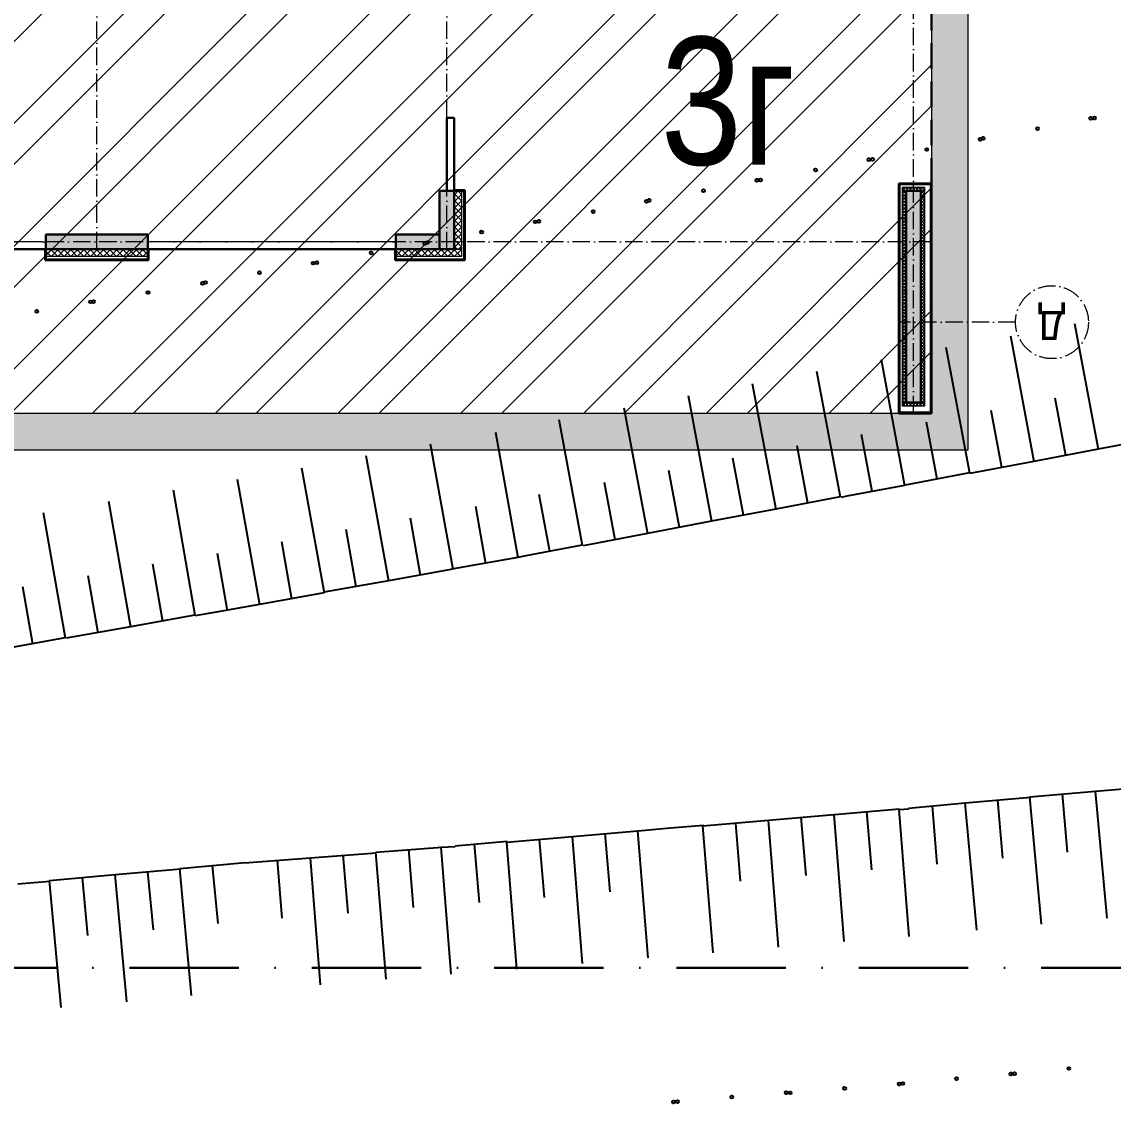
# Model space of a CAD drawing. Header units: millimetres. Extents: x 1353783 to 6492029790, y -7276956 to -512500.
# Drawn here: x 9987467 to 9990460, y -2828876 to -2825908 of the extents above; entities that cross this region are included whole.
import ezdxf

# ---------------------------------------------------------------- set-up
doc = ezdxf.new("R2010")
doc.units = ezdxf.units.MM
for name, pattern in [('( Dashed )', [0.75, 0.5, -0.25]), ('482 Границы районов', [5, 3, -1, 0, -1]), ('ACAD_ISO10W100', [18, 12, -3, 0, -3]), ('CONTI', [0]), ('осевая', [50.8, 31.75, -6.35, 6.35, -6.35])]:
    doc.linetypes.add(name, pattern=pattern)
doc.layers.get('0').update_dxf_attribs({"lineweight": 5})
for name, color, linetype, lineweight in [('!A-DIAFRAGM типовой', 142, 'Continuous', 0), ('7земля', 7, 'Continuous', 30), ('DIAFRAGM', 46, 'Continuous', 30), ('G-ANNO-SCHD', 231, 'Continuous', 9), ('INSULATION', 81, 'Continuous', 5), ('Ар-окна', 5, 'Continuous', 9), ('ГП-Граница учасика ИЖС', 3, 'Continuous', 5), ('ГП-Тратуар', 3, 'Continuous', 5), ('оси', 231, 'осевая', 9)]:
    doc.layers.add(name, color=color, linetype=linetype, lineweight=lineweight)
for name, color, linetype in [('SIT_LРЕЛЬЕФ', 7, 'CONTI'), ('Заливка', 7, 'Continuous'), ('РЕЛЬЕФ', 7, 'CONTI')]:
    doc.layers.add(name, color=color, linetype=linetype)
doc.styles.add('GOST Common', font='', dxfattribs={"height": 3})
doc.styles.add('основной', font='Arial Narrow.ttf', dxfattribs={"height": 1.5})
doc.styles.get('GOST Common').set_extended_font_data('GOST Common')

# ---------------------------------------------------------------- blocks, each defined once
blk = doc.blocks.new('амвамвам')
at = {"lineweight": 30, "ltscale": 100, "true_color": 0x939598}
h = blk.add_hatch(color=252, dxfattribs=at)
h.dxf.hatch_style = 1
h.paths.add_polyline_path([(9894780, -3525392), (9894780, -3524892), (9899130, -3524892), (9899130, -3525392)], flags=17)
h.paths.add_polyline_path([(9891980, -3525392), (9891980, -3524892), (9880530, -3524892), (9880530, -3539792), (9906030, -3539792), (9906530, -3539792), (9906530, -3522392), (9906030, -3522392), (9906030, -3539292), (9881030, -3539292), (9881030, -3525392)])
at = {"color": 251, "lineweight": 15, "ltscale": 100, "true_color": 0x636466}
blk.add_lwpolyline([(9891980, -3525392), (9891980, -3524892), (9880530, -3524892), (9880530, -3539792), (9906030, -3539792), (9906530, -3539792), (9906530, -3522392), (9906030, -3522392), (9906030, -3539292), (9881030, -3539292), (9881030, -3525392)], close=True, dxfattribs=at)
blk = doc.blocks.new('ТИП-3')
at = {"layer": '!A-DIAFRAGM типовой', "lineweight": 0, "ltscale": 100, "true_color": 0x000000}
h = blk.add_hatch(color=18, dxfattribs=at)
h.dxf.hatch_style = 1
h.paths.add_polyline_path([(10363114, -2871481), (10363314, -2871481), (10363314, -2868581), (10363114, -2868581)])
h = blk.add_hatch(color=18, dxfattribs=at)
h.dxf.hatch_style = 1
h.paths.add_polyline_path([(10369514, -2871481), (10369714, -2871481), (10369714, -2870681), (10369514, -2870681)])
h = blk.add_hatch(color=18, dxfattribs=at)
h.dxf.hatch_style = 1
h.paths.add_polyline_path([(10369714, -2870681), (10369714, -2870881), (10370314, -2870881), (10370314, -2870681)])
h = blk.add_hatch(color=18, dxfattribs=at)
h.dxf.hatch_style = 1
h.paths.add_polyline_path([(10373714, -2870681), (10373714, -2870881), (10375114, -2870881), (10375114, -2870681)])
at = {"layer": '7земля', "color": 18, "lineweight": 30, "ltscale": 100, "true_color": 0x000000}
for p, q in [((10362964, -2868431), (10363414, -2868431)), ((10362964, -2871581), (10362964, -2868431)), ((10362974, -2868441), (10363404, -2868441)), ((10362974, -2871571), (10362974, -2868441)), ((10363404, -2868441), (10363404, -2871571)), ((10363414, -2868431), (10363414, -2871581)), ((10370324, -2870531), (10369364, -2870531)), ((10369364, -2870531), (10369364, -2871491)), ((10370314, -2870541), (10369374, -2870541)), ((10369374, -2870541), (10369374, -2871481)), ((10370314, -2870681), (10370314, -2870541)), ((10370324, -2870681), (10370324, -2870531)), ((10375124, -2870531), (10373704, -2870531)), ((10373704, -2870531), (10373704, -2870681)), ((10375114, -2870541), (10373714, -2870541)), ((10373714, -2870541), (10373714, -2870681)), ((10375114, -2870681), (10375114, -2870541)), ((10375124, -2870681), (10375124, -2870531)), ((10370314, -2870681), (10370364, -2870681)), ((10373664, -2870681), (10370364, -2870681)), ((10373714, -2870681), (10373664, -2870681)), ((10375114, -2870681), (10375164, -2870681)), ((10377964, -2870681), (10375164, -2870681)), ((10369364, -2871491), (10369514, -2871491)), ((10369374, -2871481), (10369514, -2871481)), ((10369514, -2871531), (10369514, -2871481)), ((10369514, -2871481), (10369614, -2871481)), ((10369614, -2871481), (10369614, -2871531)), ((10363414, -2871581), (10362964, -2871581)), ((10363404, -2871571), (10362974, -2871571)), ((10369514, -2871531), (10369514, -2872431)), ((10369614, -2872431), (10369614, -2871531)), ((10369514, -2872431), (10369514, -2872481)), ((10369514, -2872481), (10369614, -2872481)), ((10369614, -2872481), (10369614, -2872431))]:
    blk.add_line(p, q, dxfattribs=at)
at = {"layer": '7земля', "color": 18, "linetype": '( Dashed )', "lineweight": 20, "ltscale": 700, "true_color": 0x000000}
blk.add_line((10363414, -2868431), (10387514, -2868431), dxfattribs=at)
at = {"layer": '7земля', "color": 18, "linetype": '( Dashed )', "lineweight": 30, "ltscale": 700, "true_color": 0x000000}
blk.add_line((10362964, -2871581), (10362964, -2874881), dxfattribs=at)
at = {"layer": 'DIAFRAGM', "color": 18, "ltscale": 0.5, "true_color": 0x000000}
for p, q in [((10363314, -2868581), (10363114, -2868581)), ((10363114, -2868581), (10363114, -2871481)), ((10363314, -2871481), (10363314, -2868581)), ((10369714, -2870681), (10369514, -2870681)), ((10369514, -2870681), (10369514, -2871481)), ((10369714, -2871481), (10369714, -2870681)), ((10369714, -2870681), (10369714, -2870881)), ((10370314, -2870681), (10369714, -2870681)), ((10370314, -2870881), (10370314, -2870681)), ((10373714, -2870681), (10373714, -2870881)), ((10375114, -2870681), (10373714, -2870681)), ((10375114, -2870881), (10375114, -2870681)), ((10369714, -2870881), (10370314, -2870881)), ((10373714, -2870881), (10375114, -2870881)), ((10363114, -2871481), (10363314, -2871481)), ((10369514, -2871481), (10369714, -2871481))]:
    blk.add_line(p, q, dxfattribs=at)
at = {"layer": 'INSULATION', "color": 18, "linetype": 'Continuous', "ltscale": 0.5, "true_color": 0x000000}
for p, q in [((10363064, -2868563), (10363096, -2868531)), ((10363064, -2868544), (10363101, -2868581)), ((10363101, -2868581), (10363064, -2868618)), ((10363064, -2868608), (10363114, -2868658)), ((10363114, -2868613), (10363064, -2868663)), ((10363064, -2868653), (10363114, -2868703)), ((10363082, -2868581), (10363114, -2868613)), ((10363091, -2868581), (10363141, -2868531)), ((10363096, -2868531), (10363146, -2868581)), ((10363136, -2868581), (10363186, -2868531)), ((10363141, -2868531), (10363191, -2868581)), ((10363181, -2868581), (10363231, -2868531)), ((10363186, -2868531), (10363236, -2868581)), ((10363226, -2868581), (10363276, -2868531)), ((10363231, -2868531), (10363281, -2868581)), ((10363271, -2868581), (10363321, -2868531)), ((10363276, -2868531), (10363326, -2868581)), ((10363351, -2868581), (10363314, -2868618)), ((10363314, -2868608), (10363364, -2868658)), ((10363364, -2868613), (10363314, -2868663)), ((10363314, -2868653), (10363364, -2868703)), ((10363316, -2868581), (10363364, -2868532)), ((10363321, -2868531), (10363364, -2868574)), ((10363332, -2868581), (10363364, -2868613)), ((10363361, -2868581), (10363364, -2868577)), ((10363114, -2868658), (10363064, -2868708)), ((10363064, -2868698), (10363114, -2868748)), ((10363114, -2868703), (10363064, -2868753)), ((10363064, -2868742), (10363114, -2868792)), ((10363114, -2868748), (10363064, -2868798)), ((10363064, -2868787), (10363114, -2868837)), ((10363114, -2868792), (10363064, -2868842)), ((10363364, -2868658), (10363314, -2868708)), ((10363314, -2868698), (10363364, -2868748)), ((10363364, -2868703), (10363314, -2868753)), ((10363314, -2868742), (10363364, -2868792)), ((10363364, -2868748), (10363314, -2868798)), ((10363314, -2868787), (10363364, -2868837)), ((10363364, -2868792), (10363314, -2868842)), ((10363064, -2868832), (10363114, -2868882)), ((10363114, -2868837), (10363064, -2868887)), ((10363064, -2868877), (10363114, -2868927)), ((10363114, -2868882), (10363064, -2868932)), ((10363064, -2868922), (10363114, -2868972)), ((10363114, -2868927), (10363064, -2868977)), ((10363314, -2868832), (10363364, -2868882)), ((10363364, -2868837), (10363314, -2868887)), ((10363314, -2868877), (10363364, -2868927)), ((10363364, -2868882), (10363314, -2868932)), ((10363314, -2868922), (10363364, -2868972)), ((10363364, -2868927), (10363314, -2868977)), ((10363064, -2868967), (10363114, -2869017)), ((10363114, -2868972), (10363064, -2869022)), ((10363064, -2869012), (10363114, -2869062)), ((10363114, -2869017), (10363064, -2869067)), ((10363064, -2869057), (10363114, -2869107)), ((10363114, -2869062), (10363064, -2869112)), ((10363064, -2869102), (10363114, -2869152)), ((10363314, -2868967), (10363364, -2869017)), ((10363364, -2868972), (10363314, -2869022)), ((10363314, -2869012), (10363364, -2869062)), ((10363364, -2869017), (10363314, -2869067)), ((10363314, -2869057), (10363364, -2869107)), ((10363364, -2869062), (10363314, -2869112)), ((10363314, -2869102), (10363364, -2869152)), ((10363114, -2869107), (10363064, -2869157)), ((10363064, -2869147), (10363114, -2869197)), ((10363114, -2869152), (10363064, -2869202)), ((10363064, -2869191), (10363114, -2869241)), ((10363114, -2869197), (10363064, -2869247)), ((10363064, -2869236), (10363114, -2869286)), ((10363114, -2869241), (10363064, -2869291)), ((10363364, -2869107), (10363314, -2869157)), ((10363314, -2869147), (10363364, -2869197)), ((10363364, -2869152), (10363314, -2869202)), ((10363314, -2869191), (10363364, -2869241)), ((10363364, -2869197), (10363314, -2869247)), ((10363314, -2869236), (10363364, -2869286)), ((10363364, -2869241), (10363314, -2869291)), ((10363064, -2869281), (10363114, -2869331)), ((10363114, -2869286), (10363064, -2869336)), ((10363064, -2869326), (10363114, -2869376)), ((10363114, -2869331), (10363064, -2869381)), ((10363064, -2869371), (10363114, -2869421)), ((10363114, -2869376), (10363064, -2869426)), ((10363314, -2869281), (10363364, -2869331)), ((10363364, -2869286), (10363314, -2869336)), ((10363314, -2869326), (10363364, -2869376)), ((10363364, -2869331), (10363314, -2869381)), ((10363314, -2869371), (10363364, -2869421)), ((10363364, -2869376), (10363314, -2869426)), ((10363064, -2869416), (10363114, -2869466)), ((10363114, -2869421), (10363064, -2869471)), ((10363064, -2869461), (10363114, -2869511)), ((10363114, -2869466), (10363064, -2869516)), ((10363064, -2869506), (10363114, -2869556)), ((10363114, -2869511), (10363064, -2869561)), ((10363064, -2869551), (10363114, -2869601)), ((10363314, -2869416), (10363364, -2869466)), ((10363364, -2869421), (10363314, -2869471)), ((10363314, -2869461), (10363364, -2869511)), ((10363364, -2869466), (10363314, -2869516)), ((10363314, -2869506), (10363364, -2869556)), ((10363364, -2869511), (10363314, -2869561)), ((10363314, -2869551), (10363364, -2869601)), ((10363114, -2869556), (10363064, -2869606)), ((10363064, -2869596), (10363114, -2869646)), ((10363114, -2869601), (10363064, -2869651)), ((10363064, -2869641), (10363114, -2869691)), ((10363114, -2869646), (10363064, -2869696)), ((10363064, -2869685), (10363114, -2869735)), ((10363114, -2869691), (10363064, -2869741)), ((10363364, -2869556), (10363314, -2869606)), ((10363314, -2869596), (10363364, -2869646)), ((10363364, -2869601), (10363314, -2869651)), ((10363314, -2869641), (10363364, -2869691)), ((10363364, -2869646), (10363314, -2869696)), ((10363314, -2869685), (10363364, -2869735)), ((10363364, -2869691), (10363314, -2869741)), ((10363064, -2869730), (10363114, -2869780)), ((10363114, -2869735), (10363064, -2869785)), ((10363064, -2869775), (10363114, -2869825)), ((10363114, -2869780), (10363064, -2869830)), ((10363064, -2869820), (10363114, -2869870)), ((10363114, -2869825), (10363064, -2869875)), ((10363314, -2869730), (10363364, -2869780)), ((10363364, -2869735), (10363314, -2869785)), ((10363314, -2869775), (10363364, -2869825)), ((10363364, -2869780), (10363314, -2869830)), ((10363314, -2869820), (10363364, -2869870)), ((10363364, -2869825), (10363314, -2869875)), ((10363064, -2869865), (10363114, -2869915)), ((10363114, -2869870), (10363064, -2869920)), ((10363064, -2869910), (10363114, -2869960)), ((10363114, -2869915), (10363064, -2869965)), ((10363064, -2869955), (10363114, -2870005)), ((10363114, -2869960), (10363064, -2870010)), ((10363064, -2870000), (10363114, -2870050)), ((10363114, -2870005), (10363064, -2870055)), ((10363314, -2869865), (10363364, -2869915)), ((10363364, -2869870), (10363314, -2869920)), ((10363314, -2869910), (10363364, -2869960)), ((10363364, -2869915), (10363314, -2869965)), ((10363314, -2869955), (10363364, -2870005)), ((10363364, -2869960), (10363314, -2870010)), ((10363314, -2870000), (10363364, -2870050)), ((10363364, -2870005), (10363314, -2870055)), ((10363064, -2870045), (10363114, -2870095)), ((10363114, -2870050), (10363064, -2870100)), ((10363064, -2870090), (10363114, -2870140)), ((10363114, -2870095), (10363064, -2870145)), ((10363064, -2870134), (10363114, -2870184)), ((10363114, -2870140), (10363064, -2870190)), ((10363314, -2870045), (10363364, -2870095)), ((10363364, -2870050), (10363314, -2870100)), ((10363314, -2870090), (10363364, -2870140)), ((10363364, -2870095), (10363314, -2870145)), ((10363314, -2870134), (10363364, -2870184)), ((10363364, -2870140), (10363314, -2870190)), ((10363064, -2870179), (10363114, -2870229)), ((10363114, -2870184), (10363064, -2870234)), ((10363064, -2870224), (10363114, -2870274)), ((10363114, -2870229), (10363064, -2870279)), ((10363064, -2870269), (10363114, -2870319)), ((10363114, -2870274), (10363064, -2870324)), ((10363314, -2870179), (10363364, -2870229)), ((10363364, -2870184), (10363314, -2870234)), ((10363314, -2870224), (10363364, -2870274)), ((10363364, -2870229), (10363314, -2870279)), ((10363314, -2870269), (10363364, -2870319)), ((10363364, -2870274), (10363314, -2870324)), ((10363064, -2870314), (10363114, -2870364)), ((10363114, -2870319), (10363064, -2870369)), ((10363064, -2870359), (10363114, -2870409)), ((10363114, -2870364), (10363064, -2870414)), ((10363064, -2870404), (10363114, -2870454)), ((10363114, -2870409), (10363064, -2870459)), ((10363064, -2870449), (10363114, -2870499)), ((10363114, -2870454), (10363064, -2870504)), ((10363314, -2870314), (10363364, -2870364)), ((10363364, -2870319), (10363314, -2870369)), ((10363314, -2870359), (10363364, -2870409)), ((10363364, -2870364), (10363314, -2870414)), ((10363314, -2870404), (10363364, -2870454)), ((10363364, -2870409), (10363314, -2870459)), ((10363314, -2870449), (10363364, -2870499)), ((10363364, -2870454), (10363314, -2870504)), ((10363064, -2870494), (10363114, -2870544)), ((10363114, -2870499), (10363064, -2870549)), ((10363064, -2870539), (10363114, -2870589)), ((10363114, -2870544), (10363064, -2870594)), ((10363064, -2870583), (10363114, -2870633)), ((10363114, -2870589), (10363064, -2870639)), ((10363314, -2870494), (10363364, -2870544)), ((10363364, -2870499), (10363314, -2870549)), ((10363314, -2870539), (10363364, -2870589)), ((10363364, -2870544), (10363314, -2870594)), ((10363314, -2870583), (10363364, -2870633)), ((10363364, -2870589), (10363314, -2870639)), ((10369414, -2870588), (10369422, -2870581)), ((10369414, -2870678), (10369511, -2870581)), ((10369422, -2870581), (10369522, -2870681)), ((10369501, -2870681), (10369601, -2870581)), ((10369511, -2870581), (10369611, -2870681)), ((10369591, -2870681), (10369691, -2870581)), ((10369601, -2870581), (10369701, -2870681)), ((10369681, -2870681), (10369781, -2870581)), ((10369691, -2870581), (10369791, -2870681)), ((10369771, -2870681), (10369871, -2870581)), ((10369781, -2870581), (10369881, -2870681)), ((10369860, -2870681), (10369960, -2870581)), ((10369871, -2870581), (10369971, -2870681)), ((10369950, -2870681), (10370050, -2870581)), ((10369960, -2870581), (10370060, -2870681)), ((10370040, -2870681), (10370140, -2870581)), ((10370050, -2870581), (10370150, -2870681)), ((10370130, -2870681), (10370230, -2870581)), ((10370140, -2870581), (10370240, -2870681)), ((10370220, -2870681), (10370314, -2870586)), ((10370230, -2870581), (10370314, -2870665)), ((10373714, -2870649), (10373783, -2870581)), ((10373714, -2870602), (10373793, -2870681)), ((10373773, -2870681), (10373873, -2870581)), ((10373783, -2870581), (10373883, -2870681)), ((10373862, -2870681), (10373962, -2870581)), ((10373873, -2870581), (10373973, -2870681)), ((10373952, -2870681), (10374052, -2870581)), ((10373962, -2870581), (10374062, -2870681)), ((10374042, -2870681), (10374142, -2870581)), ((10374052, -2870581), (10374152, -2870681)), ((10374132, -2870681), (10374232, -2870581)), ((10374142, -2870581), (10374242, -2870681)), ((10374222, -2870681), (10374322, -2870581)), ((10374232, -2870581), (10374332, -2870681)), ((10374311, -2870681), (10374411, -2870581)), ((10374322, -2870581), (10374422, -2870681)), ((10374401, -2870681), (10374501, -2870581)), ((10374411, -2870581), (10374511, -2870681)), ((10374491, -2870681), (10374591, -2870581)), ((10374501, -2870581), (10374601, -2870681)), ((10374581, -2870681), (10374681, -2870581)), ((10374591, -2870581), (10374691, -2870681)), ((10374671, -2870681), (10374771, -2870581)), ((10374681, -2870581), (10374781, -2870681)), ((10374760, -2870681), (10374860, -2870581)), ((10374771, -2870581), (10374871, -2870681)), ((10374850, -2870681), (10374950, -2870581)), ((10374860, -2870581), (10374960, -2870681)), ((10374940, -2870681), (10375040, -2870581)), ((10374950, -2870581), (10375050, -2870681)), ((10375030, -2870681), (10375114, -2870596)), ((10375040, -2870581), (10375114, -2870655)), ((10363064, -2870628), (10363114, -2870678)), ((10363114, -2870633), (10363064, -2870683)), ((10363064, -2870673), (10363114, -2870723)), ((10363114, -2870678), (10363064, -2870728)), ((10363064, -2870718), (10363114, -2870768)), ((10363114, -2870723), (10363064, -2870773)), ((10363314, -2870628), (10363364, -2870678)), ((10363364, -2870633), (10363314, -2870683)), ((10363314, -2870673), (10363364, -2870723)), ((10363364, -2870678), (10363314, -2870728)), ((10363314, -2870718), (10363364, -2870768)), ((10363364, -2870723), (10363314, -2870773)), ((10369414, -2870663), (10369432, -2870681)), ((10369414, -2870714), (10369448, -2870681)), ((10369414, -2870804), (10369514, -2870704)), ((10369514, -2870814), (10369414, -2870714)), ((10369514, -2870725), (10369471, -2870681)), ((10370309, -2870681), (10370314, -2870676)), ((10363064, -2870763), (10363114, -2870813)), ((10363114, -2870768), (10363064, -2870818)), ((10363064, -2870808), (10363114, -2870858)), ((10363114, -2870813), (10363064, -2870863)), ((10363064, -2870853), (10363114, -2870903)), ((10363114, -2870858), (10363064, -2870908)), ((10363064, -2870898), (10363114, -2870948)), ((10363114, -2870903), (10363064, -2870953)), ((10363314, -2870763), (10363364, -2870813)), ((10363364, -2870768), (10363314, -2870818)), ((10363314, -2870808), (10363364, -2870858)), ((10363364, -2870813), (10363314, -2870863)), ((10363314, -2870853), (10363364, -2870903)), ((10363364, -2870858), (10363314, -2870908)), ((10363314, -2870898), (10363364, -2870948)), ((10363364, -2870903), (10363314, -2870953)), ((10369414, -2870894), (10369514, -2870794)), ((10369514, -2870904), (10369414, -2870804)), ((10369414, -2870984), (10369514, -2870884)), ((10369514, -2870994), (10369414, -2870894)), ((10363064, -2870943), (10363114, -2870993)), ((10363114, -2870948), (10363064, -2870998)), ((10363064, -2870988), (10363114, -2871038)), ((10363114, -2870993), (10363064, -2871043)), ((10363064, -2871032), (10363114, -2871082)), ((10363114, -2871038), (10363064, -2871088)), ((10363314, -2870943), (10363364, -2870993)), ((10363364, -2870948), (10363314, -2870998)), ((10363314, -2870988), (10363364, -2871038)), ((10363364, -2870993), (10363314, -2871043)), ((10363314, -2871032), (10363364, -2871082)), ((10363364, -2871038), (10363314, -2871088)), ((10369414, -2871074), (10369514, -2870974)), ((10369514, -2871084), (10369414, -2870984)), ((10363064, -2871077), (10363114, -2871127)), ((10363114, -2871082), (10363064, -2871132)), ((10363064, -2871122), (10363114, -2871172)), ((10363114, -2871127), (10363064, -2871177)), ((10363064, -2871167), (10363114, -2871217)), ((10363114, -2871172), (10363064, -2871222)), ((10363314, -2871077), (10363364, -2871127)), ((10363364, -2871082), (10363314, -2871132)), ((10363314, -2871122), (10363364, -2871172)), ((10363364, -2871127), (10363314, -2871177)), ((10363314, -2871167), (10363364, -2871217)), ((10363364, -2871172), (10363314, -2871222)), ((10369414, -2871163), (10369514, -2871063)), ((10369514, -2871174), (10369414, -2871074)), ((10369414, -2871253), (10369514, -2871153)), ((10369514, -2871263), (10369414, -2871163)), ((10363064, -2871212), (10363114, -2871262)), ((10363114, -2871217), (10363064, -2871267)), ((10363064, -2871257), (10363114, -2871307)), ((10363114, -2871262), (10363064, -2871312)), ((10363064, -2871302), (10363114, -2871352)), ((10363114, -2871307), (10363064, -2871357)), ((10363064, -2871347), (10363114, -2871397)), ((10363114, -2871352), (10363064, -2871402)), ((10363314, -2871212), (10363364, -2871262)), ((10363364, -2871217), (10363314, -2871267)), ((10363314, -2871257), (10363364, -2871307)), ((10363364, -2871262), (10363314, -2871312)), ((10363314, -2871302), (10363364, -2871352)), ((10363364, -2871307), (10363314, -2871357)), ((10363314, -2871347), (10363364, -2871397)), ((10363364, -2871352), (10363314, -2871402)), ((10369414, -2871343), (10369514, -2871243)), ((10369514, -2871353), (10369414, -2871253)), ((10369414, -2871433), (10369514, -2871333)), ((10369514, -2871443), (10369414, -2871343)), ((10363064, -2871392), (10363114, -2871442)), ((10363114, -2871397), (10363064, -2871447)), ((10363064, -2871437), (10363109, -2871481)), ((10363064, -2871513), (10363096, -2871481)), ((10363064, -2871494), (10363101, -2871531)), ((10363114, -2871442), (10363075, -2871481)), ((10363091, -2871531), (10363141, -2871481)), ((10363096, -2871481), (10363146, -2871531)), ((10363136, -2871531), (10363186, -2871481)), ((10363141, -2871481), (10363191, -2871531)), ((10363181, -2871531), (10363231, -2871481)), ((10363186, -2871481), (10363236, -2871531)), ((10363226, -2871531), (10363276, -2871481)), ((10363231, -2871481), (10363281, -2871531)), ((10363271, -2871531), (10363321, -2871481)), ((10363276, -2871481), (10363326, -2871531)), ((10363314, -2871392), (10363364, -2871442)), ((10363364, -2871397), (10363314, -2871447)), ((10363314, -2871437), (10363359, -2871481)), ((10363316, -2871531), (10363364, -2871482)), ((10363321, -2871481), (10363364, -2871524)), ((10363364, -2871442), (10363325, -2871481)), ((10369462, -2871481), (10369414, -2871433)), ((10369456, -2871481), (10369514, -2871423)), ((10363361, -2871531), (10363364, -2871527))]:
    blk.add_line(p, q, dxfattribs=at)
at = {"layer": 'INSULATION', "color": 18, "ltscale": 0.5, "true_color": 0x000000}
for p, q in [((10363064, -2868581), (10363064, -2868531)), ((10363064, -2868531), (10363364, -2868531)), ((10363064, -2871481), (10363064, -2868581)), ((10363064, -2868581), (10363114, -2868581)), ((10363364, -2868581), (10363064, -2868581)), ((10363114, -2868581), (10363114, -2871481)), ((10363314, -2871481), (10363314, -2868581)), ((10363314, -2868581), (10363364, -2868581)), ((10363364, -2868531), (10363364, -2868581)), ((10363364, -2868581), (10363364, -2871481)), ((10369414, -2870681), (10369414, -2870581)), ((10369414, -2870581), (10370314, -2870581)), ((10370314, -2870581), (10370314, -2870681)), ((10373714, -2870681), (10373714, -2870581)), ((10373714, -2870581), (10375114, -2870581)), ((10375114, -2870581), (10375114, -2870681)), ((10369414, -2870681), (10369514, -2870681)), ((10369414, -2871481), (10369414, -2870681)), ((10370314, -2870681), (10369414, -2870681)), ((10369514, -2870681), (10369514, -2871481)), ((10375114, -2870681), (10373714, -2870681)), ((10363114, -2871481), (10363064, -2871481)), ((10363064, -2871531), (10363064, -2871481)), ((10363064, -2871481), (10363364, -2871481)), ((10363364, -2871481), (10363314, -2871481)), ((10363364, -2871481), (10363364, -2871531)), ((10369514, -2871481), (10369414, -2871481)), ((10363364, -2871531), (10363064, -2871531))]:
    blk.add_line(p, q, dxfattribs=at)
at = {"layer": 'Ар-окна', "color": 18, "lineweight": 5, "true_color": 0x000000}
for p, q in [((10370314, -2870781), (10370314, -2870681)), ((10373714, -2870781), (10373714, -2870681)), ((10375114, -2870781), (10375114, -2870681)), ((10370364, -2870781), (10370314, -2870781)), ((10370364, -2870781), (10373664, -2870781)), ((10373664, -2870781), (10373714, -2870781)), ((10375164, -2870781), (10375114, -2870781)), ((10375164, -2870781), (10377964, -2870781))]:
    blk.add_line(p, q, dxfattribs=at)
at = {"layer": 'оси', "color": 251, "linetype": 'ACAD_ISO10W100', "lineweight": 13, "ltscale": 20, "true_color": 0x636466}
for p, q in [((10363214, -2868431), (10363214, -2883281)), ((10361814, -2869681), (10363414, -2869681)), ((10369614, -2870681), (10369614, -2882331)), ((10374414, -2870681), (10374414, -2882331)), ((10362964, -2870781), (10379014, -2870781))]:
    blk.add_line(p, q, dxfattribs=at)
blk.add_circle((10361314, -2869681), 500, dxfattribs=at)
at = {"layer": 'оси', "color": 251, "linetype": 'ACAD_ISO10W100', "lineweight": 13, "ltscale": 20, "true_color": 0x636466, "insert": (10361320, -2869435), "char_height": 400, "width": 158.4, "attachment_point": 2, "line_spacing_factor": 1.016949, "style": 'GOST Common'}
blk.add_mtext('{\\fArial|b0|i0|c204|p34;Д}', dxfattribs=at)
blk = doc.blocks.new('оо')
at = {"layer": 'SIT_LРЕЛЬЕФ', "color": 9, "true_color": 0xc7c8ca}
for p, q in [((222869.713, -3431715.812), (222869.473, -3431717.542)), ((222870.613, -3431715.942), (222870.373, -3431717.672)), ((222871.503, -3431716.062), (222871.263, -3431717.792)), ((222872.383, -3431716.192), (222872.153, -3431717.922)), ((222873.273, -3431716.312), (222873.043, -3431718.042)), ((222874.163, -3431716.422), (222873.933, -3431718.152)), ((222875.053, -3431716.542), (222874.823, -3431718.272)), ((222869.133, -3431716.692), (222869.023, -3431717.482)), ((222875.953, -3431716.662), (222875.723, -3431718.392)), ((222876.833, -3431716.762), (222876.613, -3431718.502)), ((222870.033, -3431716.822), (222869.923, -3431717.612)), ((222877.733, -3431716.882), (222877.513, -3431718.622)), ((222870.923, -3431716.942), (222870.813, -3431717.732)), ((222878.623, -3431716.992), (222878.403, -3431718.732)), ((222871.813, -3431717.072), (222871.703, -3431717.862)), ((222872.703, -3431717.192), (222872.593, -3431717.982)), ((222879.513, -3431717.102), (222879.293, -3431718.842)), ((222880.403, -3431717.212), (222880.183, -3431718.952)), ((222873.593, -3431717.302), (222873.483, -3431718.092)), ((222881.293, -3431717.332), (222881.073, -3431719.072)), ((222869.473, -3431717.542), (222868.583, -3431717.422)), ((222874.483, -3431717.422), (222874.373, -3431718.212)), ((222882.193, -3431717.442), (222881.973, -3431719.182)), ((222870.373, -3431717.672), (222869.483, -3431717.552)), ((222875.383, -3431717.542), (222875.273, -3431718.332)), ((222876.263, -3431717.652), (222876.163, -3431718.442)), ((222883.083, -3431717.562), (222882.863, -3431719.302)), ((222871.263, -3431717.792), (222870.373, -3431717.672)), ((222871.553, -3431717.842), (222871.263, -3431717.802)), ((222877.163, -3431717.772), (222877.063, -3431718.562)), ((222883.973, -3431717.672), (222883.753, -3431719.412)), ((222872.153, -3431717.922), (222871.553, -3431717.842)), ((222873.043, -3431718.042), (222872.153, -3431717.922)), ((222878.053, -3431717.882), (222877.953, -3431718.672)), ((222873.933, -3431718.152), (222873.043, -3431718.032)), ((222878.943, -3431717.992), (222878.843, -3431718.782)), ((222879.833, -3431718.102), (222879.733, -3431718.892)), ((222874.823, -3431718.272), (222873.933, -3431718.152)), ((222880.723, -3431718.222), (222880.623, -3431719.012)), ((222875.723, -3431718.392), (222874.833, -3431718.272)), ((222875.833, -3431718.402), (222875.723, -3431718.392)), ((222876.613, -3431718.502), (222875.833, -3431718.402)), ((222881.623, -3431718.332), (222881.523, -3431719.122)), ((222877.513, -3431718.622), (222876.623, -3431718.512)), ((222882.513, -3431718.452), (222882.413, -3431719.242)), ((222883.403, -3431718.562), (222883.303, -3431719.352)), ((222878.403, -3431718.732), (222877.513, -3431718.622)), ((222879.293, -3431718.842), (222878.403, -3431718.732)), ((222880.183, -3431718.952), (222879.293, -3431718.842)), ((222880.273, -3431718.972), (222880.193, -3431718.962)), ((222881.073, -3431719.072), (222880.273, -3431718.972)), ((222881.973, -3431719.182), (222881.083, -3431719.072)), ((222882.863, -3431719.302), (222881.973, -3431719.192)), ((222883.753, -3431719.412), (222882.863, -3431719.302)), ((222884.643, -3431719.522), (222883.753, -3431719.412)), ((222867.823, -3431720.552), (222868.253, -3431720.652)), ((222867.873, -3431722.352), (222868.253, -3431720.642)), ((222868.253, -3431720.642), (222869.133, -3431720.842)), ((222868.523, -3431721.522), (222868.693, -3431720.742)), ((222868.753, -3431722.552), (222869.133, -3431720.842)), ((222869.133, -3431720.842), (222870.013, -3431721.042)), ((222869.403, -3431721.722), (222869.573, -3431720.942)), ((222869.623, -3431722.742), (222870.003, -3431721.032)), ((222870.003, -3431721.032), (222870.883, -3431721.232)), ((222870.273, -3431721.912), (222870.443, -3431721.132)), ((222870.873, -3431721.232), (222871.753, -3431721.442)), ((222871.133, -3431722.112), (222871.313, -3431721.332)), ((222871.353, -3431723.142), (222871.753, -3431721.442)), ((222871.753, -3431721.442), (222872.633, -3431721.652)), ((222872.013, -3431722.322), (222872.193, -3431721.542)), ((222872.233, -3431723.342), (222872.633, -3431721.642)), ((222872.633, -3431721.642), (222873.513, -3431721.852)), ((222872.893, -3431722.522), (222873.073, -3431721.742)), ((222873.103, -3431723.552), (222873.503, -3431721.852)), ((222873.503, -3431721.852), (222873.693, -3431721.902)), ((222873.693, -3431721.892), (222874.393, -3431722.052)), ((222873.773, -3431722.732), (222873.953, -3431721.952)), ((222873.983, -3431723.762), (222874.383, -3431722.062)), ((222874.383, -3431722.062), (222875.263, -3431722.262)), ((222874.643, -3431722.942), (222874.823, -3431722.162)), ((222874.863, -3431723.962), (222875.263, -3431722.262)), ((222875.263, -3431722.262), (222876.143, -3431722.462)), ((222875.523, -3431723.142), (222875.703, -3431722.362)), ((222875.743, -3431724.162), (222876.143, -3431722.462)), ((222876.143, -3431722.462), (222876.583, -3431722.562)), ((222876.583, -3431722.562), (222877.023, -3431722.662)), ((222876.613, -3431724.372), (222877.013, -3431722.672)), ((222877.013, -3431722.672), (222877.893, -3431722.872)), ((222877.273, -3431723.552), (222877.453, -3431722.772)), ((222877.493, -3431724.572), (222877.893, -3431722.872)), ((222877.893, -3431722.872), (222878.773, -3431723.072)), ((222878.153, -3431723.752), (222878.333, -3431722.972)), ((222878.373, -3431724.772), (222878.773, -3431723.072)), ((222878.773, -3431723.072), (222879.653, -3431723.272)), ((222879.033, -3431723.952), (222879.213, -3431723.172)), ((222879.243, -3431724.982), (222879.643, -3431723.282)), ((222879.643, -3431723.282), (222879.773, -3431723.312)), ((222879.773, -3431723.302), (222880.533, -3431723.472)), ((222879.913, -3431724.152), (222880.093, -3431723.372)), ((222880.153, -3431725.182), (222880.533, -3431723.472)), ((222880.533, -3431723.472), (222881.413, -3431723.672)), ((222880.793, -3431724.352), (222880.973, -3431723.572)), ((222881.023, -3431725.372), (222881.403, -3431723.662)), ((222881.403, -3431723.662), (222882.283, -3431723.862)), ((222881.663, -3431724.542), (222881.843, -3431723.762)), ((222881.903, -3431725.572), (222882.283, -3431723.862)), ((222882.283, -3431723.862), (222883.143, -3431724.062))]:
    blk.add_line(p, q, dxfattribs=at)
for centre in [(222870.473, -3431713.162), (222871.213, -3431713.262), (222871.253, -3431713.272), (222872.003, -3431713.382), (222872.753, -3431713.492), (222872.793, -3431713.492), (222873.543, -3431713.592), (222874.283, -3431713.692), (222874.333, -3431713.702), (222875.083, -3431713.802), (222875.823, -3431713.902), (222875.863, -3431713.902), (222876.613, -3431713.992), (222877.353, -3431714.082), (222877.403, -3431714.092), (222878.153, -3431714.192), (222878.893, -3431714.282), (222878.933, -3431714.282), (222879.683, -3431714.382), (222880.423, -3431714.472), (222880.473, -3431714.482), (222881.233, -3431714.582), (222881.973, -3431714.672), (222882.023, -3431714.682), (222882.773, -3431714.782), (222883.513, -3431714.872), (222883.553, -3431714.872), (222884.303, -3431714.972), (222885.043, -3431715.062), (222885.093, -3431715.072), (222875.473, -3431726.152), (222875.523, -3431726.162), (222876.253, -3431726.332), (222876.983, -3431726.502), (222877.033, -3431726.522), (222877.763, -3431726.692), (222878.493, -3431726.862), (222878.543, -3431726.872), (222879.263, -3431727.032), (222879.993, -3431727.202), (222880.043, -3431727.212), (222880.773, -3431727.372)]:
    blk.add_circle(centre, 0.02, dxfattribs=at)

msp = doc.modelspace()

# ---------------------------------------------------------------- hatches: boundary and pattern name
at = {"layer": 'Заливка', "lineweight": 5, "ltscale": 100, "true_color": 0xc7ffc7}
h = msp.add_hatch(dxfattribs=at)
h.set_pattern_fill('ANSI32', color=254, scale=25)
h.set_pattern_definition([(45, (298297.6, 0), (-168.379802, 168.379802), []), (45, (298409.85, 0), (-168.379802, 168.379802), [])])
h.paths.add_polyline_path([(9984962.4, -2824201.7), (9989962.4, -2824201.7), (9989962.4, -2826981.7), (9984962.4, -2826981.7)])

# ---------------------------------------------------------------- linework, layer by layer
at = {"layer": 'ГП-Граница учасика ИЖС', "color": 94, "linetype": '482 Границы районов', "lineweight": 30, "ltscale": 100}
for points in [[(9989962.4, -2823601.7), (9990562.4, -2823601.7), (9990562.4, -2828501.7), (9984362.4, -2828501.7), (9984362.4, -2823601.7), (9987152.4, -2823601.7)], [(9989962.4, -2832801.7), (9990562.4, -2832801.7), (9990562.4, -2828501.7), (9984362.4, -2828501.7), (9984362.4, -2832801.7), (9987112.4, -2832801.7)]]:
    msp.add_lwpolyline(points, dxfattribs=at)
at = {"layer": 'Заливка', "color": 254, "lineweight": 5, "ltscale": 100, "true_color": 0xc7ffc7}
msp.add_lwpolyline([(9984962.4, -2824201.7), (9989962.4, -2824201.7), (9989962.4, -2826981.7), (9984962.4, -2826981.7)], close=True, dxfattribs=at)

# ---------------------------------------------------------------- block references
at = {"color": 1, "lineweight": 30, "xscale": 0.1999999999999998, "yscale": 0.1999999999999998, "zscale": 0.1999999999999998, "rotation": 359.9999889757423}
msp.add_blockref('амвамвам', (8008756.4, -2119122.9), dxfattribs=at)
at = {"layer": 'ГП-Тратуар', "color": 3, "lineweight": 30, "xscale": 0.1999999999999999, "yscale": 0.1999999999999999, "zscale": 0.1999999999999999, "rotation": 179.9999889757269}
msp.add_blockref('ТИП-3', (12062555.1, -3400668.2), dxfattribs=at)
at = {"layer": 'РЕЛЬЕФ', "color": 240, "lineweight": 30, "true_color": 0xed1f24, "xscale": 200.0000000000001, "yscale": 200.0000000000001, "zscale": 200.0000000000001, "rotation": 17.80578495452471}
msp.add_blockref('оо', (-242329121, 637008728.1), dxfattribs=at)

# ---------------------------------------------------------------- texts
at = {"layer": 'G-ANNO-SCHD', "color": 0, "insert": (9989219.2, -2825949.8, 231991.4), "char_height": 350, "width": 1716168.186, "attachment_point": 1, "line_spacing_factor": 1.149209, "style": 'основной'}
msp.add_mtext('3г', dxfattribs=at)

doc.saveas('drawing.dxf')
